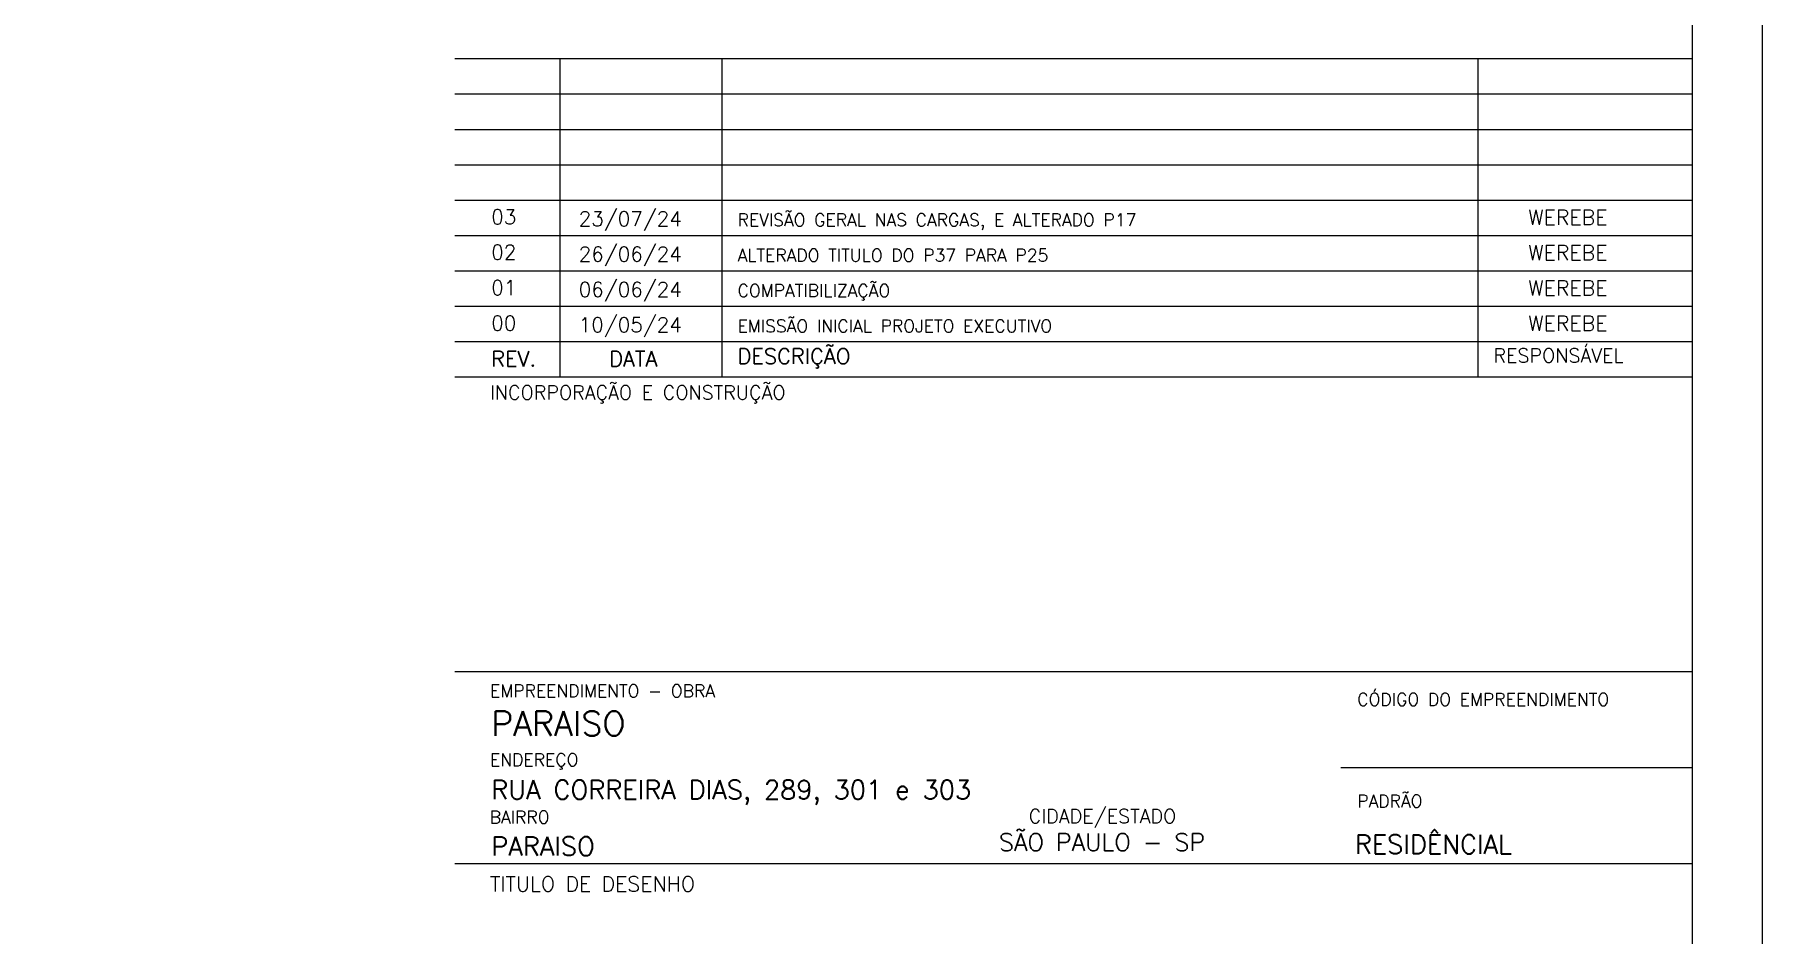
# Model space of a CAD drawing. Extents: x 954 to 7139, y 614 to 4114.
# Drawn here: x 5904 to 7139, y 1273 to 1916 of the extents above; entities that cross this region are included whole.
import ezdxf

# ---------------------------------------------------------------- set-up
doc = ezdxf.new("R2010")
doc.units = 0
doc.header["$MEASUREMENT"] = 0
for name, color, linetype in [('1', 1, 'CONTINUOUS'), ('3', 3, 'CONTINUOUS'), ('4', 4, 'CONTINUOUS'), ('6', 6, 'CONTINUOUS'), ('9', 9, 'CONTINUOUS')]:
    doc.layers.add(name, color=color, linetype=linetype)
doc.styles.get("Standard").update_dxf_attribs({"font": 'ROMANS.SHX'})

msp = doc.modelspace()

# ---------------------------------------------------------------- linework, layer by layer
at = {"layer": '1', "linetype": 'Continuous'}
for p, q in [((7088.439931, 1670.766801), (6204.208073, 1670.766801)), ((7088.439931, 1460.252449), (6204.208073, 1460.252449)), ((7088.439931, 1391.691276), (6837.41158, 1391.691276)), ((7088.439931, 1323.130104), (6204.208073, 1323.130104))]:
    msp.add_line(p, q, dxfattribs=at)
msp.add_lwpolyline([(954.457857, 614.290532), (7138.692181, 614.290532), (7138.692181, 4114.290532), (954.457857, 4114.290532), (954.457857, 614.290532)], dxfattribs=at)
at = {"layer": '6', "linetype": 'Continuous'}
msp.add_lwpolyline([(1104.460324, 664.292107), (7088.696588, 664.292107), (7088.696588, 4064.291032), (1104.460324, 4064.291032), (1104.460324, 664.292107)], dxfattribs=at)
at = {"layer": '9', "linetype": 'Continuous'}
for p, q in [((7088.696588, 1898.140708), (6204.208073, 1898.140708)), ((6279.241462, 1898.140708), (6279.241462, 1670.766801)), ((6395.178043, 1670.766801), (6395.178043, 1898.140708)), ((6935.451751, 1670.766801), (6935.451751, 1898.140708)), ((7088.439931, 1872.87694), (6204.208073, 1872.87694)), ((7088.439931, 1847.613173), (6204.208073, 1847.613173)), ((7088.439931, 1822.349406), (6204.208073, 1822.349406)), ((7088.439931, 1797.085638), (6204.208073, 1797.085638)), ((7088.439931, 1771.821871), (6204.208073, 1771.821871)), ((7088.439931, 1746.558103), (6204.208073, 1746.558103)), ((7088.439931, 1721.294336), (6204.208073, 1721.294336)), ((7088.439931, 1696.030569), (6204.208073, 1696.030569))]:
    msp.add_line(p, q, dxfattribs=at)

# ---------------------------------------------------------------- texts
at = {"layer": '3', "linetype": 'Continuous'}
for s, height, p in [('23/07/24', 10.5, (6292.608143, 1778.774956)), ('03', 10.5, (6230.094878, 1780.03053)), ('REVISÃO GERAL NAS CARGAS, E ALTERADO P17', 9, (6406.166014, 1778.661646)), ('WEREBE', 10.749893, (6971.231162, 1779.595577)), ('26/06/24', 10.5, (6292.608143, 1753.511189)), ('02', 10.5, (6230.094878, 1754.766763)), ('ALTERADO TITULO DO P37 PARA P25', 9, (6406.166014, 1753.397879)), ('WEREBE', 10.749893, (6971.231162, 1754.33181)), ('01', 10.5, (6230.094878, 1729.502996)), ('06/06/24', 10.5, (6292.608143, 1728.247421)), ('COMPATIBILIZAÇÃO', 9, (6406.166014, 1728.134111)), ('WEREBE', 10.749893, (6971.231162, 1729.068043)), ('00', 10.499895, (6230.094878, 1704.239228)), ('10/05/24', 10.5, (6292.608143, 1702.983654)), ('EMISSÃO INICIAL PROJETO EXECUTIVO', 9, (6406.166014, 1702.870344)), ('WEREBE', 10.749893, (6971.231162, 1703.804275)), ('DESCRIÇÃO', 10.99989, (6406.166014, 1680.30719)), ('RESPONSÁVEL', 9.9999, (6946.439723, 1681.30718)), ('REV.', 10.99989, (6230.094878, 1678.475466)), ('DATA', 10.99989, (6314.424535, 1678.475466)), ('INCORPORAÇÃO E CONSTRUÇÃO', 9.9999, (6229.245251, 1654.887885)), ('EMPREENDIMENTO - OBRA', 8.99991, (6229.245251, 1442.148397)), ('CÓDIGO DO EMPREENDIMENTO', 8.99991, (6849.062358, 1436.102046)), ('ENDEREÇO', 8.99991, (6229.245251, 1392.986451)), ('PADRÃO', 8.99991, (6849.062358, 1363.476775)), ('BAIRRO', 8.99991, (6229.021896, 1351.969501)), ('CIDADE/ESTADO', 9.9999, (6614.332974, 1352.281556)), ('TITULO DE DESENHO', 10.749893, (6229.245251, 1303.423221))]:
    msp.add_text(s, height=height, dxfattribs=at).set_placement(p)
at = {"layer": '4', "linetype": 'Continuous'}
for s, height, p in [('RUA CORREIRA DIAS, 289, 301 e 303', 13.5, (6230.094878, 1369.298415)), ('SÃO PAULO - SP', 12.499875, (6593.008513, 1332.359954)), ('RESIDÊNCIAL', 13.5, (6847.34022, 1330.293591)), ('PARAISO', 13.5, (6230.094878, 1328.947345))]:
    msp.add_text(s, height=height, dxfattribs=at).set_placement(p)
at = {"layer": '6', "linetype": 'Continuous'}
msp.add_text('PARAISO', height=17.5, dxfattribs=at).set_placement((6230.094878, 1414.588793))

doc.saveas('drawing.dxf')
